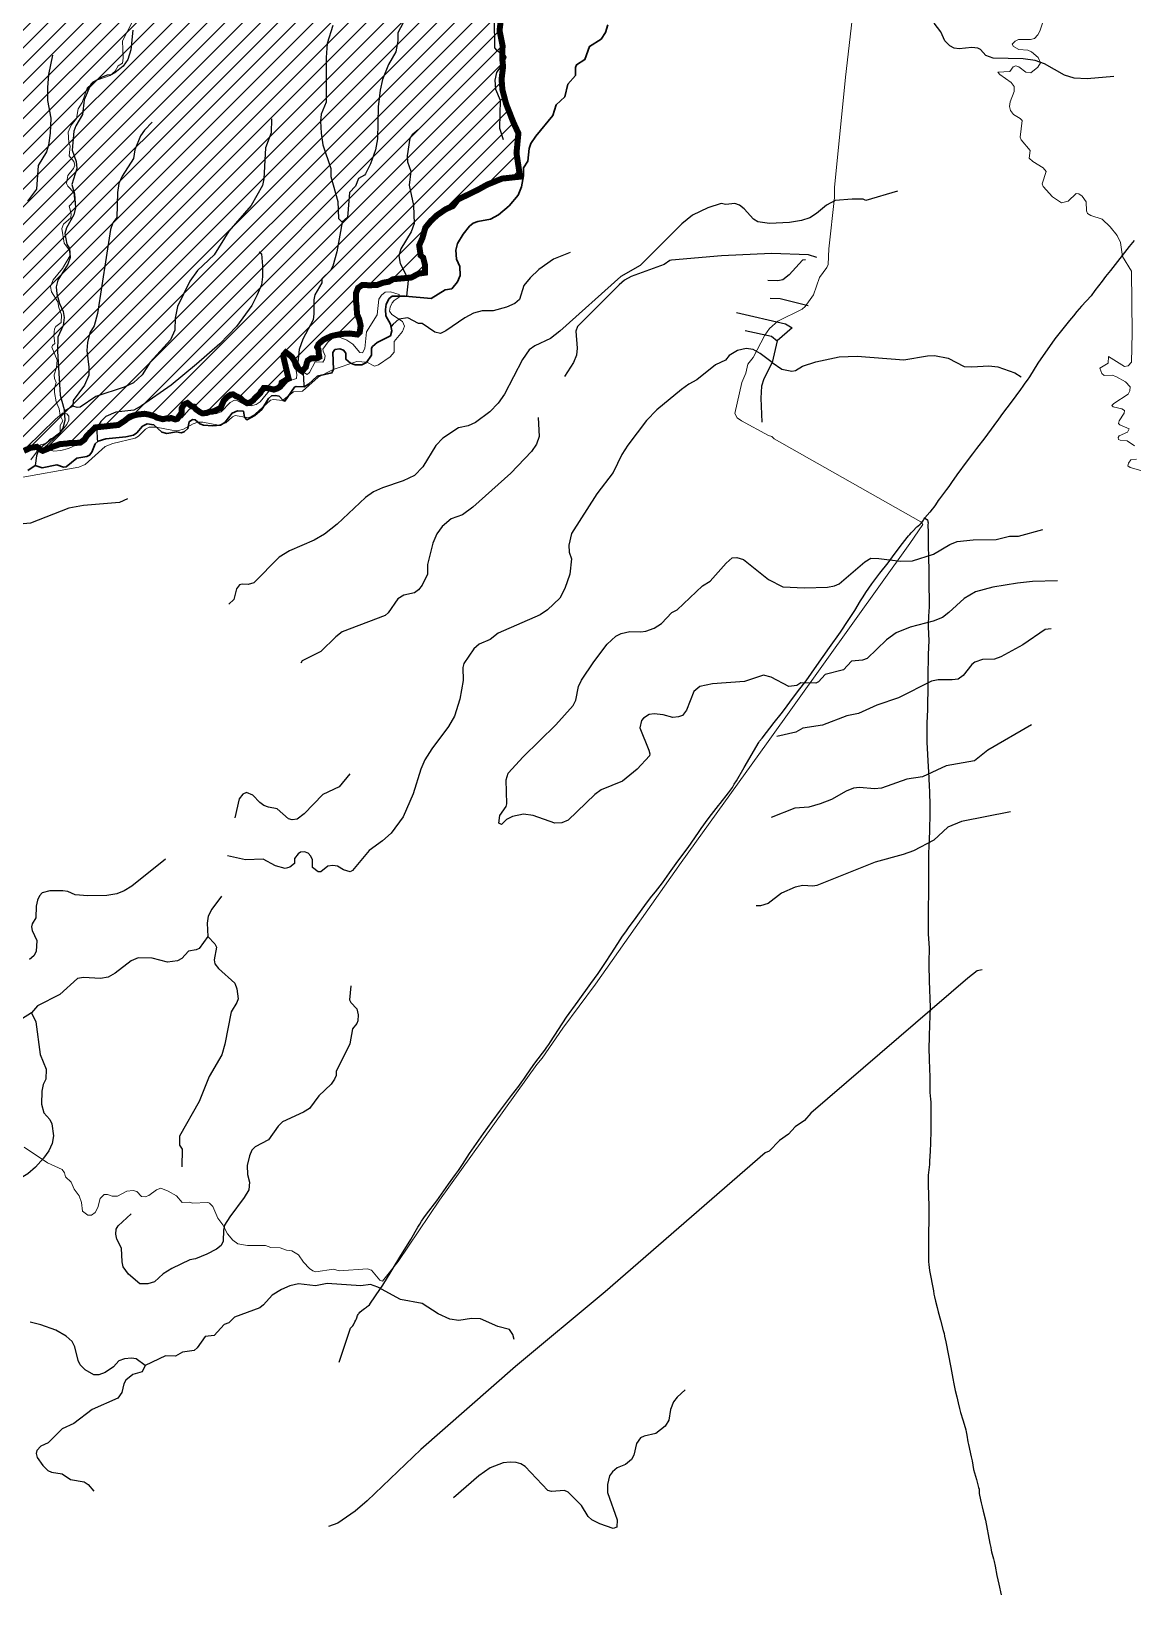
# Model space of a CAD drawing. Header units: feet. Extents: x -72 to 1107026, y -16 to 8357890.
# Drawn here: x 811527 to 839074, y 8132731 to 8171831 of the extents above; entities that cross this region are included whole.
import ezdxf

# ---------------------------------------------------------------- set-up
doc = ezdxf.new("R2010")
doc.units = ezdxf.units.FT
doc.header["$LTSCALE"] = 10
doc.header["$MEASUREMENT"] = 0
doc.layers.add('AUTODEMA-inf. cofopri-Rural-PSAD', color=190, linetype='CONTINUOUS')
doc.layers.add('VIA-ASFALTADA', color=1, linetype='CONTINUOUS')
for name, color, linetype, lineweight in [('CURVAS_PERU_500_PSAD-18', 23, 'CONTINUOUS', 5), ('Hidrografia-IGN-QUEBRADAS', 151, 'CONTINUOUS', 25), ('Hidrografia-IGN-RIOS', 162, 'CONTINUOUS', 30), ('INEI-DIS-AREQ', 252, 'CONTINUOUS', 9)]:
    doc.layers.add(name, color=color, linetype=linetype, lineweight=lineweight)

msp = doc.modelspace()

# ---------------------------------------------------------------- hatches: boundary and pattern name
at = {"layer": 'AUTODEMA-inf. cofopri-Rural-PSAD', "lineweight": 5}
h = msp.add_hatch(dxfattribs=at)
h.set_pattern_fill('ANSI31', color=256, scale=2500)
h.paths.add_polyline_path([(753238, 8156793), (753322, 8156780), (753238, 8156793), (761252, 8177664), (761485, 8177877), (761891, 8178033), (762006, 8178099), (762145, 8178160), (762278, 8178215), (762392, 8178274), (762497, 8178357), (762589, 8178469), (762675, 8178563), (762762, 8178662), (762856, 8178741), (762966, 8178847), (763062, 8178931), (763167, 8179043), (763215, 8179157), (763254, 8179284), (763292, 8179406), (763323, 8179543), (763341, 8179672), (763349, 8179797), (763400, 8179962), (763448, 8180102), (763499, 8180234), (763573, 8180363), (763635, 8180490), (763719, 8180589), (763826, 8180681), (763928, 8180774), (764019, 8180866), (764121, 8180950), (764228, 8181026), (764338, 8181097), (764444, 8181168), (764559, 8181213), (764712, 8181269), (764839, 8181335), (764956, 8181398), (765071, 8181451), (765175, 8181550), (765244, 8181660), (765315, 8181776), (765354, 8181893), (765389, 8182013), (765390, 8182140), (765377, 8182262), (765342, 8182396), (765286, 8182546), (765225, 8182684), (765197, 8182808), (765187, 8182943), (765170, 8183067), (765142, 8183205), (765114, 8183355), (765122, 8183484), (765143, 8183642), (765150, 8183779), (765168, 8183908), (765199, 8184028), (765243, 8184165), (765278, 8184310), (765332, 8184449), (765386, 8184576), (765432, 8184714), (765467, 8184853), (765513, 8184978), (765575, 8185115), (765661, 8185237), (765751, 8185338), (765852, 8185419), (765985, 8185503), (766099, 8185572), (766232, 8185655), (766299, 8185789), (767271, 8186800), (767271, 8186947), (767297, 8187069), (767333, 8187214), (767379, 8187334), (767466, 8187468), (767519, 8187582), (767578, 8187702), (767631, 8187831), (767690, 8187961), (767739, 8188095), (767779, 8188220), (767853, 8188349), (767930, 8188476), (768029, 8188550), (768144, 8188601), (768268, 8188621), (768396, 8188684), (768525, 8188666), (768648, 8188684), (768729, 8188803), (768760, 8188933), (768775, 8189055), (768816, 8189187), (768865, 8189314), (768913, 8189448), (768946, 8189596), (769010, 8189708), (769110, 8189804), (769242, 8189855), (769369, 8189839), (769435, 8190402), (769242, 8190676), (768955, 8190796), (768850, 8191044), (768727, 8191405), (768791, 8192051), (769355, 8193016), (769774, 8193584), (769715, 8193854), (770015, 8194180), (770358, 8194460), (770593, 8194855), (771149, 8195508), (771339, 8195882), (771620, 8196321), (772139, 8196529), (772271, 8196571), (772518, 8196829), (772893, 8197299), (773001, 8197468), (773083, 8197912), (773128, 8198271), (773053, 8198668), (772961, 8199048), (772784, 8199431), (772552, 8199747), (772403, 8199923), (772344, 8200269), (772420, 8200524), (772438, 8201124), (772378, 8201509), (772320, 8201525), (771949, 8202389), (771948, 8203291), (771835, 8204086), (771949, 8205175), (771912, 8205868), (771936, 8206678), (771927, 8207524), (771977, 8207815), (772140, 8208229), (772310, 8208881), (772199, 8209183), (771898, 8209610), (771718, 8210093), (771643, 8210618), (770734, 8212243), (770420, 8212760), (770332, 8213330), (770439, 8213909), (770573, 8214159), (770693, 8214428), (770826, 8214682), (770933, 8214964), (771027, 8215231), (771060, 8215528), (771028, 8215800), (771023, 8215945), (771008, 8216090), (770944, 8216217), (770904, 8216392), (770519, 8217145), (770239, 8217796), (770023, 8218086), (769663, 8218545), (769449, 8218924), (769225, 8219439), (769296, 8219810), (769534, 8220281), (769800, 8220721), (770123, 8220961), (770236, 8221108), (770301, 8221212), (770355, 8221316), (770388, 8221417), (770506, 8221516), (770614, 8221596), (770683, 8221720), (770695, 8221911), (770696, 8222074), (770699, 8222211), (770790, 8222424), (770811, 8222568), (770823, 8222774), (770781, 8222973), (770744, 8223095), (770724, 8223248), (770687, 8223365), (770609, 8223513), (770566, 8223607), (770536, 8223648), (770519, 8223803), (770420, 8224061), (770417, 8224114), (770411, 8224346), (770326, 8224585), (770246, 8224784), (770250, 8224878), (770152, 8225049), (770105, 8225286), (769944, 8225912), (769917, 8226101), (769939, 8226683), (769870, 8226978), (769847, 8227388), (769974, 8227697), (770102, 8227836), (770156, 8227935), (770134, 8228072), (770014, 8228391), (770087, 8228555), (770259, 8228867), (770494, 8228977), (770568, 8228972), (770670, 8228991), (770967, 8229392), (771170, 8229797), (771390, 8230281), (771541, 8230796), (771638, 8231110), (771649, 8231265), (771605, 8231522), (771627, 8231763), (771687, 8231964), (771722, 8232157), (771735, 8232337), (771693, 8232515), (771625, 8232625), (771600, 8233022), (771587, 8233284), (771570, 8233434), (771556, 8233673), (771538, 8233961), (771479, 8234294), (771495, 8234446), (771537, 8234647), (771589, 8234753), (771628, 8234908), (771626, 8235023), (771663, 8235221), (771705, 8235358), (771731, 8235452), (771806, 8235660), (771892, 8235916), (771915, 8235992), (771929, 8236129), (771913, 8236376), (771884, 8236602), (771862, 8236752), (771822, 8236938), (771796, 8237134), (771804, 8237182), (771883, 8237286), (771904, 8237405), (771913, 8237507), (771903, 8237629), (771894, 8237698), (771889, 8237802), (771827, 8237968), (771792, 8238039), (771813, 8238197), (771839, 8238311), (771838, 8238486), (771839, 8238639), (771824, 8238728), (771772, 8238886), (771717, 8239024), (771631, 8239192), (771615, 8239378), (771621, 8239502), (771614, 8239619), (771605, 8239731), (771569, 8239792), (771550, 8239932), (771551, 8240029), (771481, 8240238), (771522, 8240563), (771488, 8241022), (771468, 8241305), (820278, 8241691), (830577, 8202812), (830340, 8202672), (830000, 8202586), (829662, 8202548), (829318, 8202317), (829158, 8201793), (829053, 8201507), (828905, 8201367), (828322, 8201192), (827978, 8200961), (827919, 8200578), (827797, 8199716), (827643, 8199383), (827293, 8198961), (826996, 8198681), (826979, 8198104), (826868, 8197578), (826760, 8197196), (826743, 8196619), (826868, 8195942), (827189, 8195377), (827277, 8195085), (827159, 8194367), (827146, 8193935), (827234, 8193643), (827319, 8193256), (827453, 8192915), (827398, 8192676), (827291, 8192294), (827132, 8191818), (827119, 8191385), (827194, 8190661), (827090, 8190376), (826836, 8189950), (826722, 8189328), (826756, 8188846), (826641, 8188224), (826583, 8187889), (826334, 8187608), (826127, 8187133), (825918, 8186561), (825905, 8186129), (826032, 8185548), (825868, 8184879), (825858, 8184542), (825847, 8184158), (826032, 8183912), (826069, 8183526), (826047, 8182805), (826078, 8182227), (826108, 8181600), (826048, 8181217), (825801, 8180984), (825747, 8180793), (825636, 8180315), (825796, 8179204), (825684, 8178678), (825668, 8178149), (825657, 8177765), (825548, 8177335), (825244, 8176815), (825086, 8176386), (824977, 8175956), (824725, 8175579), (824520, 8175152), (824114, 8174443), (823712, 8173877), (823407, 8173357), (823324, 8172960), (823317, 8172729), (823307, 8172399), (823238, 8171852), (823314, 8171473), (823304, 8171154), (823327, 8170950), (823289, 8170632), (823310, 8170370), (823402, 8170016), (823586, 8169548), (823710, 8169280), (823662, 8168785), (823750, 8168195), (823303, 8168147), (822930, 8167996), (822690, 8167863), (822198, 8167624), (822071, 8167460), (821892, 8167381), (821672, 8167229), (821518, 8167084), (821383, 8166920), (821310, 8166661), (821229, 8166477), (821265, 8166226), (821329, 8166168), (821371, 8165998), (821374, 8165793), (821214, 8165770), (821034, 8165673), (820575, 8165630), (820470, 8165568), (820330, 8165544), (820169, 8165484), (819982, 8165480), (819805, 8165485), (819700, 8165414), (819649, 8165285), (819644, 8165108), (819667, 8164939), (819671, 8164762), (819732, 8164620), (819765, 8164469), (819741, 8164302), (819684, 8164248), (819479, 8164273), (819273, 8164260), (819038, 8164211), (818867, 8164134), (818823, 8164107), (818741, 8164036), (818708, 8164001), (818677, 8163932), (818710, 8163874), (818719, 8163764), (818731, 8163685), (818688, 8163660), (818637, 8163650), (818578, 8163656), (818522, 8163649), (818440, 8163596), (818419, 8163540), (818393, 8163433), (818298, 8163327), (818245, 8163363), (818164, 8163435), (818136, 8163489), (818129, 8163542), (818096, 8163606), (818046, 8163683), (817988, 8163732), (817894, 8163801), (817840, 8163741), (817832, 8163692), (817948, 8163198), (817963, 8163142), (817897, 8163112), (817789, 8163046), (817781, 8162998), (817730, 8162927), (817678, 8162897), (817592, 8162870), (817454, 8162902), (817393, 8162912), (817340, 8162910), (817312, 8162864), (817276, 8162829), (817252, 8162781), (817206, 8162736), (817116, 8162650), (817080, 8162604), (816998, 8162546), (816927, 8162529), (816831, 8162586), (816762, 8162655), (816699, 8162684), (816646, 8162707), (816575, 8162751), (816511, 8162744), (816411, 8162673), (816342, 8162595), (816313, 8162529), (816262, 8162412), (816108, 8162337), (816052, 8162315), (815981, 8162315), (815917, 8162285), (815807, 8162276), (815739, 8162310), (815638, 8162382), (815595, 8162443), (815534, 8162451), (815488, 8162492), (815433, 8162536), (815341, 8162496), (815286, 8162397), (815285, 8162290), (815182, 8162139), (815129, 8162124), (815020, 8162160), (814969, 8162143), (814915, 8162151), (814818, 8162129), (814661, 8162171), (814608, 8162204), (814465, 8162246), (814361, 8162265), (814167, 8162243), (813989, 8162194), (813856, 8162085), (813702, 8161985), (813124, 8161923), (812911, 8161706), (812856, 8161618), (812749, 8161540), (812492, 8161534), (812443, 8161524), (812367, 8161515), (812252, 8161510), (812150, 8161471), (812066, 8161443), (811936, 8161388), (811813, 8161338), (811757, 8161367), (811669, 8161438), (811510, 8161415), (811342, 8161337), (811245, 8161204), (811131, 8161124), (810849, 8161076), (810322, 8160943), (809995, 8160714), (809741, 8160678), (809493, 8160697), (809213, 8160705), (808932, 8160676), (808648, 8160621), (808530, 8160579), (808408, 8160546), (808227, 8160477), (808120, 8160465), (808005, 8160428), (807949, 8160451), (807748, 8160486), (807591, 8160502), (807337, 8160435), (807016, 8160247), (806896, 8160192), (806747, 8160074), (806681, 8160046), (806538, 8159999), (806377, 8159904), (806147, 8159906), (805415, 8159960), (805112, 8159977), (804565, 8160002), (804080, 8160025), (803956, 8160045), (803836, 8160005), (803684, 8159964), (803497, 8159761), (803367, 8159762), (803227, 8159787), (802920, 8159966), (802800, 8159994), (802680, 8160027), (802548, 8160058), (802424, 8160101), (802312, 8160152), (802195, 8160221), (802083, 8160290), (801956, 8160316), (801818, 8160295), (801688, 8160293), (801556, 8160247), (801423, 8160212), (801291, 8160159), (801159, 8160106), (800787, 8160136), (800463, 8160229), (800277, 8160263), (800072, 8160269), (799744, 8160251), (799483, 8160249), (799221, 8160248), (798949, 8160191), (798686, 8160152), (798410, 8160168), (798290, 8160204), (798148, 8160212), (798023, 8160253), (797876, 8160243), (797751, 8160192), (797611, 8160213), (797496, 8160274), (797323, 8160236), (797183, 8160081), (797053, 8159952), (796859, 8159878), (796714, 8159805), (796661, 8159693), (796625, 8159558), (796551, 8159432), (796413, 8159345), (796273, 8159351), (796136, 8159369), (796011, 8159432), (795892, 8159481), (795767, 8159545), (795647, 8159580), (795531, 8159639), (795391, 8159662), (795256, 8159634), (795083, 8159561), (794973, 8159508), (794881, 8159383), (794743, 8159228), (794634, 8159150), (794486, 8159150), (794377, 8159214), (794229, 8159227), (794087, 8159186), (793965, 8159158), (793830, 8159143), (793685, 8159172), (793580, 8159268), (793535, 8159388), (793533, 8159520), (793530, 8159657), (793548, 8159797), (793528, 8160067), (793457, 8160189), (793366, 8160285), (793249, 8160375), (793130, 8160431), (792862, 8160424), (792730, 8160378), (792470, 8160226), (792221, 8160229), (792150, 8160361), (792025, 8160394), (791895, 8160369), (791742, 8160344), (791615, 8160278), (791345, 8160296), (791121, 8160303), (791002, 8160353), (790927, 8160356), (790776, 8160295), (790573, 8160086), (790487, 8160014), (790335, 8159935), (790156, 8159875), (789933, 8159891), (789628, 8159994), (789403, 8160091), (789337, 8160215), (789139, 8160376), (788987, 8160391), (788855, 8160613), (788850, 8160750), (788898, 8160900), (788728, 8161037), (788593, 8161048), (788476, 8161094), (788331, 8161107), (788207, 8161079), (788072, 8161089), (787996, 8161188), (787900, 8161371), (787828, 8161534), (787714, 8161613), (787483, 8161754), (787368, 8161805), (787254, 8161881), (787122, 8161935), (787007, 8162011), (786888, 8162072), (786771, 8162121), (786667, 8162202), (786552, 8162248), (786425, 8162271), (786298, 8162223), (786203, 8162137), (786107, 8162061), (786051, 8162173), (786043, 8162338), (786150, 8162401), (786275, 8162485), (786339, 8162597), (786237, 8162665), (786110, 8162638), (785990, 8162577), (785868, 8162597), (785746, 8162615), (785622, 8162654), (785500, 8162672), (785362, 8162654), (785199, 8162603), (785082, 8162565), (784960, 8162540), (784835, 8162500), (784720, 8162436), (784596, 8162358), (784484, 8162277), (784379, 8162190), (784275, 8162114), (784160, 8162036), (784043, 8161954), (783938, 8161886), (783826, 8161812), (783699, 8161747), (783582, 8161693), (783449, 8161676), (783342, 8161607), (783271, 8161452), (783225, 8161328), (783179, 8161206), (783138, 8161082), (783097, 8160957), (783061, 8160830), (782974, 8160718), (782855, 8160675), (782725, 8160670), (782582, 8160648), (782463, 8160615), (782353, 8160549), (782259, 8160460), (782078, 8160260), (782029, 8160143), (781968, 8160031), (781907, 8159917), (781846, 8159810), (781751, 8159699), (781639, 8159610), (781573, 8159503), (781506, 8159396), (781422, 8159300), (781295, 8159285), (781170, 8159283), (781058, 8159227), (781035, 8159095), (780966, 8158947), (780910, 8158818), (780843, 8158678), (780719, 8158676), (780643, 8158773), (780548, 8158676), (780492, 8158534), (780489, 8158409), (780563, 8158292), (780456, 8158221), (780372, 8158130), (780275, 8158051), (780148, 8158062), (780033, 8158141), (779893, 8158142), (779769, 8158106), (779649, 8158042), (779555, 8157953), (779448, 8157872), (779391, 8157763), (779345, 8157649), (779294, 8157529), (779236, 8157415), (779123, 8157309), (778981, 8157250), (778859, 8157212), (778734, 8157164), (778607, 8157144), (778479, 8157144), (778332, 8157180), (778375, 8156898), (778164, 8156936), (778158, 8156802), (778130, 8156675), (778140, 8156545), (778112, 8156426), (778050, 8156319), (778063, 8156169), (777986, 8156065), (777961, 8155941), (777902, 8155786), (777843, 8155676), (777795, 8155562), (777705, 8155466), (777593, 8155359), (777509, 8155263), (777417, 8155159), (777305, 8155070), (777239, 8154938), (777216, 8154806), (777159, 8154686), (777093, 8154552), (777034, 8154440), (776983, 8154298), (776922, 8154161), (776873, 8154016), (776779, 8153937), (776659, 8153838), (776605, 8153711), (776592, 8153572), (776612, 8153434), (776630, 8153310), (776609, 8153183), (776586, 8153051), (776545, 8152921), (776515, 8152794), (776494, 8152637), (776486, 8152507), (776478, 8152344), (776437, 8152225), (776573, 8151681), (776106, 8151111), (775463, 8150015), (775273, 8149577), (775253, 8149427), (774951, 8149779), (774716, 8150004), (774511, 8150120), (774293, 8150189), (774009, 8150343), (773986, 8150653), (773898, 8150715), (773679, 8150366), (773524, 8150449), (773583, 8150865), (773302, 8151090), (773079, 8151190), (772903, 8151351), (772690, 8151485), (772613, 8151651), (772759, 8151759), (772737, 8151864), (772352, 8152136), (772085, 8152058), (771824, 8152119), (771653, 8152170), (771611, 8152333), (771212, 8152458), (770986, 8152496), (770745, 8152533), (770505, 8152618), (770212, 8152721), (769864, 8152789), (769676, 8152849), (769529, 8152895), (769298, 8152965), (769056, 8153020), (768826, 8153067), (768593, 8153122), (768350, 8153228), (768122, 8153296), (767859, 8153352), (767629, 8153412), (767406, 8153493), (767171, 8153558), (766938, 8153643), (766714, 8153723), (766443, 8153849), (766241, 8153940), (766040, 8153990), (765798, 8154065), (765568, 8154146), (765335, 8154198), (765105, 8154273), (764987, 8154344), (764570, 8154454), (764357, 8154514), (764080, 8154590), (763867, 8154638), (763662, 8154698), (763479, 8154729), (763070, 8154817), (762778, 8154929), (762461, 8154975), (762334, 8155019), (762093, 8155094), (761838, 8155171), (761596, 8155180), (761345, 8155237), (761116, 8155269), (760846, 8155361), (760587, 8155419), (760351, 8155487), (760119, 8155512), (759916, 8155493), (759629, 8155574), (759372, 8155594), (759166, 8155611), (758956, 8155664), (758687, 8155803), (758456, 8155889), (758210, 8155960), (757946, 8156005), (757689, 8156063), (757532, 8156107), (757276, 8156170), (757050, 8156236), (756864, 8156260), (756611, 8156328), (756385, 8156381), (756113, 8156398), (755975, 8156433), (755622, 8156463), (755391, 8156486), (755152, 8156526), (754896, 8156606), (754586, 8156660), (754380, 8156712), (754159, 8156752), (753964, 8156794), (753322, 8156780)])

# ---------------------------------------------------------------- linework, layer by layer
at = {"layer": 'AUTODEMA-inf. cofopri-Rural-PSAD', "linetype": 'Continuous', "const_width": 150}
msp.add_lwpolyline([(823307, 8172399), (823238, 8171852), (823314, 8171473), (823304, 8171154), (823327, 8170950), (823289, 8170632), (823310, 8170370), (823402, 8170016), (823586, 8169548), (823710, 8169280), (823662, 8168785), (823750, 8168195), (823303, 8168147), (822930, 8167996), (822690, 8167863), (822198, 8167624), (822071, 8167460), (821892, 8167381), (821672, 8167229), (821518, 8167084), (821383, 8166920), (821310, 8166661), (821229, 8166477), (821265, 8166226), (821329, 8166168), (821371, 8165998), (821374, 8165793), (821214, 8165770), (821034, 8165673), (820575, 8165630), (820470, 8165568), (820330, 8165544), (820169, 8165484), (819982, 8165480), (819805, 8165485), (819700, 8165414), (819649, 8165285), (819644, 8165108), (819667, 8164939), (819671, 8164762), (819732, 8164620), (819765, 8164469), (819741, 8164302), (819684, 8164248), (819479, 8164273), (819273, 8164260), (819038, 8164211), (818867, 8164134), (818823, 8164107), (818741, 8164036), (818708, 8164001), (818677, 8163932), (818710, 8163874), (818719, 8163764), (818731, 8163685), (818688, 8163660), (818637, 8163650), (818578, 8163656), (818522, 8163649), (818440, 8163596), (818419, 8163540), (818393, 8163433), (818298, 8163327), (818245, 8163363), (818164, 8163435), (818136, 8163489), (818129, 8163542), (818096, 8163606), (818046, 8163683), (817988, 8163732), (817894, 8163801), (817840, 8163741), (817832, 8163692), (817948, 8163198), (817963, 8163142), (817897, 8163112), (817789, 8163046), (817781, 8162998), (817730, 8162927), (817678, 8162897), (817592, 8162870), (817454, 8162902), (817393, 8162912), (817340, 8162910), (817312, 8162864), (817276, 8162829), (817252, 8162781), (817206, 8162736), (817116, 8162650), (817080, 8162604), (816998, 8162546), (816927, 8162529), (816831, 8162586), (816762, 8162655), (816699, 8162684), (816646, 8162707), (816575, 8162751), (816511, 8162744), (816411, 8162673), (816342, 8162595), (816313, 8162529), (816262, 8162412), (816108, 8162337), (816052, 8162315), (815981, 8162315), (815917, 8162285), (815807, 8162276), (815739, 8162310), (815638, 8162382), (815595, 8162443), (815534, 8162451), (815488, 8162492), (815433, 8162536), (815341, 8162496), (815286, 8162397), (815285, 8162290), (815182, 8162139), (815129, 8162124), (815020, 8162160), (814969, 8162143), (814915, 8162151), (814818, 8162129), (814661, 8162171), (814608, 8162204), (814465, 8162246), (814361, 8162265), (814167, 8162243), (813989, 8162194), (813856, 8162085), (813702, 8161985), (813124, 8161923), (812911, 8161706), (812856, 8161618), (812749, 8161540), (812492, 8161534), (812443, 8161524), (812367, 8161515), (812252, 8161510), (812150, 8161471), (812066, 8161443), (811936, 8161388), (811813, 8161338), (811757, 8161367), (811669, 8161438), (811510, 8161415), (811342, 8161337)], dxfattribs=at)
at = {"layer": 'CURVAS_PERU_500_PSAD-18'}
for points in [[(836853, 8172138), (836747, 8171831), (836701, 8171742), (836616, 8171652), (836520, 8171627), (836221, 8171625), (836131, 8171581), (836062, 8171510), (836095, 8171449), (836228, 8171379), (836450, 8171360), (836541, 8171321), (836710, 8171173), (836765, 8171039), (836700, 8170933), (836525, 8170793), (836404, 8170810), (836222, 8170942), (836153, 8170968), (836085, 8170942), (835998, 8170825), (835704, 8170812), (835749, 8170754), (836033, 8170549), (836107, 8170450), (836105, 8170327), (836007, 8170070), (835989, 8169947), (836018, 8169852), (836088, 8169749), (836262, 8169651), (836311, 8169597), (836255, 8169181), (836287, 8169114), (836511, 8168846), (836481, 8168654), (836573, 8168571), (836831, 8168418), (836909, 8168322), (836807, 8168019), (836833, 8167949), (837068, 8167692), (837295, 8167538), (837460, 8167586), (837658, 8167773), (837730, 8167763), (837811, 8167704), (837912, 8167563), (837914, 8167339), (837941, 8167271), (838027, 8167221), (838311, 8167129), (838512, 8166942), (838681, 8166725), (838771, 8166547), (838817, 8166202), (839043, 8165831)], [(839043, 8165831), (839058, 8164281), (839041, 8163556), (838963, 8163461), (838868, 8163447), (838469, 8163700), (838461, 8163530), (838252, 8163406), (838303, 8163269), (838358, 8163219), (838556, 8163231), (838650, 8163196), (838892, 8163067), (839009, 8162941), (839004, 8162842), (838960, 8162753), (838604, 8162523), (838555, 8162468), (838586, 8162436), (838805, 8162386), (838870, 8162351), (838862, 8162279), (838737, 8162092), (838721, 8162021), (838755, 8161986), (838982, 8161890), (838942, 8161803), (838735, 8161716), (838710, 8161674), (838716, 8161625), (838758, 8161602), (838932, 8161590), (839117, 8161466)], [(811222, 8160661), (812717, 8160932), (812879, 8160995), (813379, 8161445), (813565, 8161519), (814123, 8161652), (814208, 8161705), (814386, 8161880), (814473, 8161928), (814647, 8161934), (815039, 8161856), (815213, 8161848), (815333, 8161882), (815573, 8162016), (815691, 8162056), (815815, 8162054), (816207, 8161981), (816397, 8162039), (816562, 8162191), (816629, 8162223), (816922, 8162168), (816996, 8162177), (817123, 8162256), (817513, 8162605), (817586, 8162620), (817807, 8162601), (818086, 8162810), (818307, 8162834), (818698, 8163183), (819079, 8163370), (819670, 8163572), (819918, 8163557), (820115, 8163452), (820212, 8163485), (820504, 8163689), (820601, 8163803), (820601, 8164074), (820810, 8164320), (820858, 8164460), (820814, 8164572), (820543, 8164752), (820487, 8164833), (820501, 8164931), (820555, 8165043), (820602, 8165101), (820727, 8165183), (820729, 8165246), (820515, 8165314), (820381, 8165307)], [(820381, 8165307), (820285, 8165234), (820218, 8165133), (820181, 8164736), (819912, 8164318), (819873, 8163897), (819809, 8163792), (819742, 8163801), (819565, 8164010), (819418, 8164104), (819232, 8164178), (819085, 8164171), (818949, 8164062), (818823, 8163877), (818824, 8163828), (818880, 8163717), (818860, 8163620), (818818, 8163559), (818624, 8163562), (818483, 8163299), (818430, 8163249), (818347, 8163299), (818147, 8163556), (818109, 8163565), (818172, 8163247), (818162, 8163149), (817952, 8163077), (817789, 8162891), (817568, 8162905), (817522, 8162890), (817250, 8162565), (817148, 8162494), (817027, 8162465), (816903, 8162468), (816685, 8162589), (816613, 8162605), (816504, 8162546), (816277, 8162314), (816140, 8162261), (815992, 8162286), (815662, 8162401), (815538, 8162408), (815474, 8162371), (815292, 8162166), (815103, 8162106), (814930, 8162124), (814472, 8162249), (814273, 8162243), (813694, 8161953), (813147, 8161912), (813001, 8161880), (812944, 8161833), (812868, 8161676), (812802, 8161602), (812641, 8161483), (812460, 8161398), (812266, 8161350), (812092, 8161334), (811844, 8161404), (812232, 8161774)], [(812356, 8162278), (812324, 8162285), (812131, 8162127), (811416, 8161429)], [(812237, 8161778), (812242, 8161783), (812420, 8161993), (812465, 8162109), (812468, 8162208), (812419, 8162263), (812356, 8162278)], [(812232, 8161774), (812237, 8161778)], [(839172, 8161134), (839025, 8161113), (838966, 8161033), (838952, 8160961), (839012, 8160919), (839277, 8160846)]]:
    msp.add_lwpolyline(points, dxfattribs=at)
at = {"layer": 'Hidrografia-IGN-QUEBRADAS'}
for p, q in [((820574, 8164510), (820524, 8164450)), ((830558, 8164413), (830184, 8164090)), ((830184, 8164090), (830053, 8163544)), ((818347, 8162981), (818354, 8162937)), ((812565, 8162458), (812353, 8162331)), ((813179, 8161649), (813181, 8161566))]:
    msp.add_line(p, q, dxfattribs=at)
for points in [[(823565, 8173457), (823349, 8173150), (823260, 8172944), (823156, 8172558), (823104, 8172137), (823112, 8171413), (823158, 8171355), (823371, 8171225), (823393, 8171182), (823361, 8171089), (823158, 8170804), (823121, 8170609), (823141, 8170385), (823258, 8170111), (823241, 8169412), (823329, 8169126)], [(821157, 8173185), (821166, 8173063), (820994, 8172731), (820893, 8172165), (820694, 8171791), (820693, 8171593), (820641, 8171314), (820465, 8171003), (820315, 8170628), (820253, 8170360), (820204, 8169938), (820184, 8169138), (820138, 8168868), (820009, 8168516), (819888, 8168269), (819858, 8168229), (819707, 8168147), (819640, 8167959), (819488, 8167796), (819435, 8167175), (819305, 8167054)], [(814067, 8171861), (814017, 8171364), (813938, 8171126), (813829, 8170960), (813613, 8170791), (813527, 8170740), (813428, 8170736), (813313, 8170688), (813069, 8170560), (813015, 8170510), (812849, 8170120), (812809, 8169749), (812644, 8169470), (812594, 8169329), (812551, 8168857), (812650, 8168575), (812667, 8168402), (812539, 8168000), (812609, 8167762), (812634, 8167413), (812593, 8167244), (812407, 8166919), (812369, 8166775), (812420, 8166505), (812481, 8166397), (812503, 8166174), (812444, 8166010), (812195, 8165607), (812146, 8165440), (812167, 8165267), (812236, 8165026), (812324, 8164820), (812346, 8164672), (812324, 8164474), (812192, 8164178), (812180, 8163828), (812250, 8162731), (812351, 8162370), (812365, 8162097), (812314, 8161904), (812236, 8161776), (811816, 8161462), (811697, 8161335), (811657, 8161217), (811625, 8160973)], [(819072, 8171979), (818928, 8171527), (818902, 8171179), (818906, 8170054), (818780, 8169756), (818763, 8169583), (818775, 8169283), (818819, 8168987), (819022, 8168396), (819019, 8168197), (819196, 8167573), (819214, 8167149), (819305, 8167054)], [(838605, 8170700), (837932, 8170641), (837608, 8170659), (837371, 8170736), (836868, 8171013), (836634, 8171101), (836337, 8171141), (835587, 8171158), (835402, 8171228), (835268, 8171376), (835201, 8171408), (835052, 8171425), (834729, 8171394), (834605, 8171407), (834496, 8171467), (834373, 8171591), (834277, 8171820), (834111, 8172037)], [(812057, 8171237), (811961, 8170747), (811930, 8170423), (811937, 8170099), (812017, 8169656), (812002, 8169282), (811957, 8168985), (811906, 8168819), (811701, 8168478), (811656, 8167882), (811432, 8167584)], [(817532, 8169639), (817523, 8169290), (817384, 8168917), (817342, 8168144), (817307, 8167974), (817030, 8167470), (816472, 8166830), (816101, 8166237), (815682, 8165845), (815495, 8165580), (815188, 8164952), (815122, 8164659), (815116, 8164360), (815005, 8164111), (814498, 8163558), (814298, 8163242), (814080, 8163037), (813854, 8162932), (813142, 8162698), (812749, 8162434), (812675, 8162425), (812565, 8162458)], [(814550, 8169555), (814355, 8169361), (814256, 8169218), (814121, 8168868), (814084, 8168647), (813802, 8168205), (813720, 8168023), (813684, 8167802), (813668, 8167177), (813568, 8167039), (813510, 8166874), (813181, 8164775), (813096, 8164461), (812992, 8164292), (812932, 8164049), (812919, 8163850), (812969, 8163428), (812963, 8163229), (812855, 8162978), (812574, 8162596), (812565, 8162458)], [(821204, 8169369), (821051, 8169241), (820997, 8169158), (820925, 8168715), (820934, 8168566), (821019, 8168332), (820979, 8167986), (821089, 8167473), (821100, 8167024), (821028, 8166813), (820766, 8166387), (820722, 8166219), (820751, 8166022), (820915, 8165714), (820953, 8165595), (820910, 8165207)], [(833189, 8167830), (832396, 8167599), (832332, 8167629), (832057, 8167636), (831634, 8167602), (831415, 8167484), (831169, 8167272), (831001, 8167163), (830787, 8167096), (830491, 8167049), (829991, 8167024), (829696, 8167066), (829591, 8167134), (829357, 8167393), (829236, 8167482), (829120, 8167525), (828897, 8167497), (828781, 8167527), (828448, 8167417), (828066, 8167235), (827795, 8167014), (826752, 8165971), (826268, 8165702), (824747, 8164327), (824510, 8164144), (824124, 8163966), (823982, 8163864), (823813, 8163619), (823366, 8162753), (823205, 8162529), (822995, 8162316), (822636, 8162046), (822454, 8161962), (822212, 8161913), (821816, 8161653), (821648, 8161468), (821317, 8160939), (821109, 8160724), (820826, 8160584), (820308, 8160412), (820089, 8160313), (819883, 8160172), (819174, 8159504), (818861, 8159255), (818600, 8159108), (817983, 8158834), (817726, 8158680), (817094, 8158041), (816952, 8157997), (816803, 8158007), (816732, 8157986), (816658, 8157887), (816594, 8157621), (816466, 8157501)], [(819305, 8167054), (819165, 8166317), (819068, 8165955), (819012, 8165845), (818795, 8165638), (818791, 8165541), (818620, 8165236), (818590, 8165115), (818597, 8164766), (818576, 8164618), (818317, 8164134), (818229, 8163874), (818197, 8163552), (818327, 8163285), (818347, 8162981)], [(817226, 8166312), (817283, 8166263), (817309, 8165964), (817313, 8165690), (817281, 8165493), (817180, 8165237), (817040, 8164972), (816661, 8164445), (816244, 8164014), (815662, 8163503), (815022, 8162982), (814287, 8162463), (814089, 8162358), (813643, 8162305), (813394, 8162193), (813269, 8162071), (813190, 8161944), (813170, 8161846), (813179, 8161649)], [(825007, 8166297), (824591, 8166129), (824223, 8165871), (824004, 8165667), (823844, 8165475), (823734, 8165121), (823619, 8165026), (823415, 8164931), (823079, 8164836), (822805, 8164838), (822589, 8164779), (822368, 8164663), (821894, 8164337), (821759, 8164274), (821616, 8164310), (821307, 8164522), (821208, 8164526), (820943, 8164661), (820723, 8164627), (820574, 8164510)], [(831175, 8166171), (830961, 8166239), (830037, 8166272), (828788, 8166212), (827542, 8166109), (827493, 8166100), (827352, 8166001), (826526, 8165695), (826360, 8165606), (826229, 8165490), (825185, 8164449), (825148, 8164332), (825181, 8163908), (825167, 8163734), (825092, 8163550), (824866, 8163197)], [(830887, 8166115), (830816, 8166110), (830481, 8165740), (830324, 8165617), (830202, 8165591), (829952, 8165601)], [(830004, 8165156), (830254, 8165150), (830954, 8164973)], [(829168, 8164797), (830387, 8164516), (830558, 8164413)], [(829380, 8164348), (830039, 8164206), (830184, 8164090)], [(830053, 8163544), (829755, 8163773), (829582, 8163871), (829410, 8163895), (829191, 8163849), (828977, 8163720), (828886, 8163602), (828636, 8163487), (828170, 8163111), (827970, 8163007), (827787, 8162876), (827170, 8162367), (826910, 8162097), (826447, 8161476), (826300, 8161244), (826081, 8160795), (825671, 8160259), (825039, 8159268), (824975, 8158977), (824983, 8158803), (825037, 8158637), (824996, 8158253), (824875, 8157898), (824748, 8157655), (824441, 8157362), (824256, 8157236), (823202, 8156775), (823007, 8156621), (822732, 8156500), (822598, 8156388), (822344, 8156019), (822321, 8155922), (822326, 8155597), (822249, 8155129), (822115, 8154700), (821963, 8154442), (821542, 8153882), (821370, 8153607), (821273, 8153377), (821076, 8152757), (820824, 8152187), (820528, 8151779), (820308, 8151581), (819977, 8151343), (819564, 8150843), (819500, 8150807), (819334, 8150858), (819188, 8150953), (819065, 8150972), (818944, 8150949), (818772, 8150806), (818699, 8150812), (818561, 8150916), (818560, 8151113), (818520, 8151204), (818453, 8151278), (818360, 8151310), (818261, 8151301), (818198, 8151262), (818113, 8151139), (818112, 8151016), (817993, 8150926), (817875, 8150890), (817637, 8150959), (817330, 8151125), (816882, 8151106), (816435, 8151213)], [(830053, 8163544), (829852, 8163142), (829791, 8162952), (829770, 8162653), (829799, 8162057)], [(830053, 8163544), (830301, 8163377), (830545, 8163330), (830642, 8163350), (830814, 8163453), (831146, 8163563), (831731, 8163691), (832181, 8163705), (833352, 8163613), (833942, 8163718), (834116, 8163726), (834458, 8163656), (834854, 8163448), (835054, 8163437), (835478, 8163466), (835701, 8163439), (836124, 8163289), (836285, 8163188)], [(824204, 8162169), (824231, 8161696), (824163, 8161509), (824040, 8161321), (823517, 8160783), (822574, 8159926), (822311, 8159736), (822027, 8159641), (821803, 8159442), (821669, 8159262), (821570, 8159033), (821440, 8158499), (821434, 8158250), (821307, 8157979), (821212, 8157864), (821113, 8157788), (820847, 8157726), (820694, 8157641), (820456, 8157284), (820376, 8157224), (819302, 8156809), (819143, 8156689), (818773, 8156317), (818301, 8156089), (818268, 8156027)], [(813933, 8160137), (813730, 8160045), (812833, 8159968), (812465, 8159901), (811510, 8159531), (810965, 8159479), (810593, 8159228), (810500, 8159193), (810354, 8159221), (809960, 8159381), (809791, 8159425), (809592, 8159418), (809125, 8159336), (808695, 8159463), (808571, 8159477), (808329, 8159417), (808179, 8159329), (808080, 8159317), (807933, 8159341), (807692, 8159469), (807321, 8159435), (807136, 8159560), (806913, 8159808)], [(837191, 8158088), (836566, 8158070), (836194, 8158030), (835577, 8157926), (835143, 8157810), (834862, 8157648), (834477, 8157291), (834316, 8157173), (834086, 8157076), (833504, 8156931), (833157, 8156790), (832915, 8156614), (832430, 8156145), (832315, 8156099), (832042, 8156079), (831842, 8155861), (831384, 8155741), (831214, 8155560), (831149, 8155524), (830776, 8155537), (830670, 8155473), (830474, 8155448), (830032, 8155680), (829839, 8155725), (829366, 8155571), (828568, 8155508), (828250, 8155448), (828101, 8155318), (827917, 8154855), (827810, 8154719), (827717, 8154682), (827568, 8154669), (827331, 8154740), (827107, 8154760), (826984, 8154743), (826836, 8154652), (826792, 8154592), (826744, 8154407), (826976, 8153854), (826998, 8153757), (826985, 8153709), (826677, 8153381), (826313, 8153077), (825782, 8152859), (825620, 8152742), (824955, 8152100), (824795, 8152032), (824622, 8152027), (824081, 8152220), (823834, 8152250), (823566, 8152197), (823410, 8152118), (823284, 8151997), (823219, 8152023), (823243, 8152219), (823400, 8152443), (823422, 8152514), (823402, 8153112), (823453, 8153278), (823825, 8153682), (824649, 8154485), (825082, 8154969), (825144, 8155105), (825214, 8155448), (825291, 8155604), (825594, 8156063), (825927, 8156501), (826145, 8156706), (826281, 8156770), (826500, 8156818), (826774, 8156810), (826897, 8156831), (827109, 8156907), (827287, 8157022), (827543, 8157296), (827678, 8157360), (828312, 8157962), (828503, 8158079), (828902, 8158527), (829052, 8158659), (829174, 8158670), (829340, 8158620), (829964, 8158119), (830320, 8157938), (830868, 8157914), (831443, 8157931), (831615, 8157961), (831729, 8158012), (832373, 8158566), (832523, 8158653), (832722, 8158649), (833267, 8158575), (833566, 8158589), (834090, 8158753), (834498, 8158996), (834685, 8159067), (835081, 8159116), (835655, 8159120), (835995, 8159204), (836218, 8159206), (836826, 8159373)], [(837031, 8156885), (836884, 8156866), (836327, 8156485), (835778, 8156186), (835614, 8156128), (835314, 8156118), (835126, 8156055), (835049, 8155992), (834831, 8155718), (834710, 8155631), (834562, 8155610), (834212, 8155611), (834040, 8155580), (833218, 8155157), (832672, 8154981), (832218, 8154770), (831925, 8154712), (831319, 8154477), (830825, 8154399), (830651, 8154305), (830174, 8154192)], [(836543, 8154485), (835452, 8153850), (835120, 8153589), (834408, 8153457), (833819, 8153184), (833424, 8153127), (832790, 8152898), (832616, 8152883), (832243, 8152919), (832094, 8152902), (831909, 8152828), (831537, 8152622), (831259, 8152510), (830971, 8152426), (830623, 8152402), (830028, 8152169)], [(819498, 8153264), (819225, 8152939), (818823, 8152744), (818356, 8152257), (818177, 8152124), (818054, 8152110), (817958, 8152137), (817677, 8152384), (817458, 8152423), (817343, 8152472), (817241, 8152543), (817070, 8152725), (816911, 8152792), (816820, 8152755), (816726, 8152639), (816617, 8152161)], [(836020, 8152309), (834794, 8152068), (834449, 8151923), (834101, 8151601), (833592, 8151335), (833333, 8151243), (832633, 8151054), (831173, 8150465), (831075, 8150449), (830826, 8150471), (830631, 8150429), (830289, 8150277), (829953, 8150019), (829764, 8149956), (829654, 8149962)], [(814880, 8151125), (814043, 8150450), (813851, 8150333), (813666, 8150259), (813419, 8150220), (812944, 8150207), (812621, 8150231), (812440, 8150316), (812317, 8150336), (811993, 8150333), (811800, 8150288), (811734, 8150213), (811680, 8150101), (811648, 8149955), (811643, 8149655), (811549, 8149509), (811531, 8149437), (811549, 8149339), (811663, 8149090), (811651, 8148817), (811594, 8148707), (811479, 8148613)], [(816283, 8150200), (816045, 8149879), (815954, 8149701), (815928, 8149529), (815941, 8149192)], [(815941, 8149192), (815722, 8148889), (815655, 8148857), (815459, 8148825), (815295, 8148639), (815185, 8148582), (814938, 8148549), (814553, 8148653), (814204, 8148660), (814022, 8148581), (813628, 8148274), (813453, 8148178), (813257, 8148144), (812832, 8148164), (812685, 8148144), (812244, 8147741), (811687, 8147460), (811534, 8147286)], [(815941, 8149192), (816115, 8149013), (816158, 8148924), (816100, 8148606), (816120, 8148510), (816211, 8148391), (816616, 8148022), (816671, 8147883), (816704, 8147636), (816672, 8147542), (816529, 8147308), (816369, 8146499), (816290, 8146236), (815979, 8145695), (815727, 8145069), (815236, 8144199), (815238, 8143976), (815300, 8143870), (815289, 8143428)], [(835307, 8148362), (835185, 8148337), (834949, 8148152), (831026, 8144775), (830861, 8144588), (830633, 8144435), (830468, 8144248), (830240, 8144094), (829984, 8143821), (829878, 8143783), (825876, 8140308), (823635, 8138437), (821273, 8136364), (819931, 8135076), (819627, 8134817), (819193, 8134519), (818963, 8134440)], [(819523, 8147959), (819486, 8147612), (819515, 8147544), (819668, 8147382), (819699, 8147235), (819695, 8147086), (819668, 8147017), (819560, 8146880), (819491, 8146512), (819154, 8145814), (819150, 8145716), (819112, 8145623), (819028, 8145500), (818719, 8145209), (818482, 8144888), (818333, 8144797), (817812, 8144557), (817704, 8144453), (817462, 8144105), (817130, 8143936), (817042, 8143848), (816982, 8143711), (816928, 8143467), (816935, 8143243), (816989, 8143051), (816971, 8142853), (816853, 8142662), (816489, 8142185), (816361, 8141971), (816333, 8141850), (816330, 8141575), (816278, 8141464), (816158, 8141374), (815914, 8141248), (815638, 8141130), (815490, 8141107), (815041, 8140888), (814826, 8140760), (814612, 8140553), (814443, 8140509), (814244, 8140507), (813960, 8140750), (813828, 8140931), (813798, 8141052), (813780, 8141401), (813670, 8141624), (813644, 8141746), (813648, 8141870), (813697, 8141957), (814023, 8142253)], [(811534, 8147286), (811281, 8147126), (810631, 8146946), (810307, 8146815), (810094, 8146685), (809876, 8146479), (809397, 8145935), (809164, 8145708), (808812, 8145590), (808487, 8145317), (808115, 8144913), (807756, 8144372), (807558, 8144183), (807411, 8144165), (807146, 8144235), (806944, 8144334), (806569, 8144567)], [(811534, 8147286), (811643, 8147062), (811747, 8146244), (811899, 8145876), (811892, 8145627), (811825, 8145495), (811795, 8145322), (811784, 8144998), (811838, 8144781), (811992, 8144619), (812041, 8144505), (812083, 8144208), (812052, 8144012), (811963, 8143833), (811830, 8143651), (811631, 8143427), (811445, 8143260), (811318, 8143181), (810975, 8143032), (810720, 8142759), (810336, 8142479), (810141, 8142368), (809807, 8142231)], [(823603, 8139111), (823573, 8139242), (823487, 8139362), (823199, 8139438), (822766, 8139631), (822541, 8139636), (822220, 8139586), (821999, 8139624), (821702, 8139755), (821302, 8140011), (820762, 8140111), (820194, 8140425), (820011, 8140490), (819767, 8140457), (818925, 8140510), (818632, 8140454), (818211, 8140506), (817992, 8140458), (817787, 8140367), (817551, 8140225), (817338, 8139981), (817240, 8139905), (816608, 8139671), (816467, 8139530), (816353, 8139486), (816098, 8139213), (815879, 8139188), (815677, 8138904), (815603, 8138837), (815309, 8138793), (815134, 8138698), (814886, 8138706), (814372, 8138464)], [(814372, 8138464), (814153, 8138629), (814030, 8138645), (813856, 8138628), (813715, 8138580), (813587, 8138428), (813378, 8138291), (813216, 8138227), (813092, 8138233), (812873, 8138353), (812752, 8138478), (812703, 8138592), (812618, 8138932), (812546, 8139062), (812396, 8139193), (812138, 8139346), (811763, 8139483), (811496, 8139550)], [(814372, 8138464), (814303, 8138306), (814064, 8138241), (813894, 8138095), (813844, 8138009), (813789, 8137791), (813688, 8137650), (813053, 8137359), (812592, 8137016), (812297, 8136883), (811948, 8136526), (811768, 8136443), (811665, 8136335), (811650, 8136263), (811673, 8136166), (811814, 8135960), (811940, 8135838), (812029, 8135796), (812301, 8135755), (812507, 8135616), (812851, 8135557), (812952, 8135486), (813088, 8135320)], [(827882, 8137854), (827677, 8137671), (827585, 8137553), (827514, 8137366), (827471, 8137095), (827379, 8136948), (827146, 8136761), (826853, 8136699), (826764, 8136654), (826666, 8136512), (826594, 8136221), (826541, 8136109), (826386, 8135984), (826177, 8135904), (826062, 8135807), (825989, 8135706), (825934, 8135489), (825938, 8135289), (826177, 8134606), (826172, 8134418)], [(826172, 8134418), (826078, 8134388), (825746, 8134501), (825545, 8134601), (825453, 8134684), (825287, 8134961), (824952, 8135297), (824861, 8135337), (824537, 8135313), (824442, 8135337), (823880, 8135938), (823772, 8136001), (823652, 8136035), (823503, 8136047), (823329, 8136029), (823004, 8135904), (822719, 8135701), (822088, 8135154)]]:
    msp.add_lwpolyline(points, dxfattribs=at)
at = {"layer": 'Hidrografia-IGN-RIOS'}
msp.add_lwpolyline([(825948, 8171991), (825892, 8171800), (825779, 8171636), (825484, 8171452), (825370, 8171125), (825159, 8170994), (825137, 8170924), (825142, 8170726), (824943, 8170505), (824871, 8170190), (824651, 8169988), (824574, 8169727), (824145, 8169207), (824019, 8169021), (823978, 8168903), (823942, 8168581), (823839, 8168412), (823837, 8168212), (823785, 8167942), (823702, 8167734), (823477, 8167467), (823211, 8167239), (823016, 8167129), (822696, 8167075), (822579, 8167033), (822483, 8166954), (822331, 8166755), (822189, 8166520), (822143, 8166353), (822162, 8166129), (822249, 8165950), (822255, 8165726), (822188, 8165565), (822044, 8165393), (821876, 8165361), (821527, 8165152), (820879, 8165210), (820555, 8165204), (820477, 8165144), (820400, 8165009), (820383, 8164875), (820395, 8164712), (820513, 8164506), (820546, 8164336), (820510, 8164218), (820174, 8164045), (820061, 8163946), (820036, 8163904), (820032, 8163729), (819908, 8163544), (819798, 8163489), (819624, 8163485), (819509, 8163534), (819395, 8163629), (819393, 8163777), (819337, 8163858), (819246, 8163893), (819123, 8163876), (819070, 8163797), (819085, 8163372), (819046, 8163286), (818681, 8163204), (818459, 8163003), (818354, 8162937), (818155, 8162950), (818109, 8162934), (817872, 8162584), (817829, 8162595), (817730, 8162705), (817632, 8162724), (817534, 8162711), (817461, 8162643), (817291, 8162368), (817117, 8162226), (816922, 8162112), (816857, 8162181), (816832, 8162327), (816686, 8162337), (816549, 8162279), (816364, 8162044), (816257, 8161981), (816059, 8161963), (815835, 8161981), (815742, 8162014), (815629, 8162112), (815556, 8162120), (815476, 8162064), (815443, 8161894), (815348, 8161815), (815278, 8161788), (815159, 8161817), (814914, 8161771), (814794, 8161801), (814595, 8161988), (814424, 8162011), (814313, 8161957), (814166, 8161787), (814084, 8161731), (813890, 8161685), (813392, 8161638), (813200, 8161583), (813129, 8161516), (813041, 8161309), (812984, 8161228), (812916, 8161197), (812670, 8161158), (812404, 8160934), (812331, 8160928), (812166, 8160985), (811800, 8160914), (811625, 8160973), (811443, 8160843)], dxfattribs=at)
at = {"layer": 'INEI-DIS-AREQ'}
for points in [[(832057, 8172129), (831890, 8170680), (831619, 8167927), (831615, 8167672), (831475, 8166394), (831453, 8165995), (831426, 8165922), (831244, 8165673), (831093, 8165241), (830883, 8164952), (830807, 8164885), (830195, 8164582), (829993, 8164397), (829875, 8164230), (829578, 8163673), (829444, 8163508), (829395, 8163277), (829301, 8163051), (829126, 8162268), (829183, 8162161), (829286, 8162085), (829963, 8161719), (830051, 8161693), (830109, 8161637), (833777, 8159561), (833826, 8159496), (833503, 8159017), (829915, 8154009), (827778, 8151041), (825634, 8147998), (824822, 8146899), (824302, 8146146), (824173, 8145995), (821740, 8142597), (820705, 8141061), (820309, 8140576), (820242, 8140600), (820032, 8140845), (820001, 8140857), (819933, 8140882), (819230, 8140827), (819086, 8140870), (818645, 8140807), (818567, 8140832), (818487, 8140893), (818337, 8141046), (818207, 8141229), (818044, 8141331), (817914, 8141346), (817753, 8141410), (817519, 8141413), (817386, 8141463), (816939, 8141467), (816694, 8141510), (816572, 8141595), (816432, 8141759), (816322, 8141979), (816195, 8142149), (816064, 8142440), (815988, 8142523), (815965, 8142530), (815929, 8142542), (815564, 8142520), (815476, 8142546), (815301, 8142542), (815159, 8142706), (814953, 8142824), (814767, 8142897), (814658, 8142859), (814471, 8142719), (814377, 8142679), (814286, 8142693), (814164, 8142814), (814077, 8142838), (813915, 8142820), (813680, 8142702), (813548, 8142697), (813434, 8142737), (813350, 8142740), (813315, 8142705), (813251, 8142641), (813195, 8142412), (813122, 8142291), (813033, 8142224), (812941, 8142221), (812812, 8142320), (812786, 8142543), (812729, 8142707), (812597, 8142872), (812522, 8143051), (812381, 8143182), (812358, 8143282), (812301, 8143366), (811930, 8143530), (811350, 8143924)], [(811513, 8161114), (811660, 8161309), (811704, 8161444), (811763, 8161486), (811909, 8161532), (812005, 8161637), (812221, 8161731), (812247, 8161789), (812250, 8161968), (812320, 8162089), (812251, 8162224), (812228, 8162386), (812153, 8162564), (812104, 8162801), (812105, 8162903), (812151, 8163047), (812106, 8163145), (812096, 8163237), (812162, 8163424), (812175, 8163607), (812045, 8163932), (812055, 8163970), (812117, 8164022), (812093, 8164224), (812106, 8164390), (812140, 8164447), (812272, 8164547), (812287, 8164740), (812214, 8164926), (812191, 8165067), (812035, 8165318), (812006, 8165449), (812076, 8165614), (812311, 8165898), (812497, 8166221), (812475, 8166363), (812349, 8166534), (812290, 8166895), (812333, 8167007), (812520, 8167163), (812523, 8167262), (812472, 8167460), (812596, 8167592), (812606, 8167631), (812591, 8167803), (812442, 8167959), (812409, 8168028), (812439, 8168224), (812582, 8168397), (812613, 8168482), (812592, 8168571), (812477, 8168715), (812503, 8168958), (812466, 8169052), (812446, 8169308), (812521, 8169485), (812661, 8169647), (812701, 8169888), (812804, 8170052), (812921, 8170409), (813129, 8170588), (813498, 8170729), (813622, 8170835), (813701, 8170965), (813805, 8171030), (813822, 8171157), (813811, 8171589), (814061, 8172078)]]:
    msp.add_lwpolyline(points, dxfattribs=at)
at = {"layer": 'VIA-ASFALTADA'}
for points in [[(839107, 8166602), (838988, 8166451), (838755, 8166149), (838514, 8165846), (838395, 8165695), (838306, 8165578), (838128, 8165344), (838031, 8165218), (837795, 8164957), (837734, 8164887), (837679, 8164823), (837591, 8164717), (837494, 8164598), (837128, 8164142), (836701, 8163527), (836488, 8163191), (836430, 8163104), (836378, 8163027), (836326, 8162953), (836267, 8162870), (836036, 8162559), (835820, 8162273), (835714, 8162131), (835601, 8161976), (835374, 8161663), (835170, 8161399), (835068, 8161265), (834936, 8161090), (834676, 8160742), (834542, 8160543), (834473, 8160444), (834418, 8160370), (834290, 8160207), (834240, 8160139), (834210, 8160095), (834140, 8159986), (834102, 8159932), (834061, 8159880), (834001, 8159805), (833877, 8159659), (833890, 8159649), (833924, 8159625), (833933, 8159617), (833939, 8159611), (833945, 8159602), (833949, 8159591), (833952, 8159577), (833953, 8159563), (833954, 8159539), (833950, 8159489), (833950, 8159467), (833955, 8159314), (833957, 8159179), (833957, 8159101), (833954, 8158993), (833954, 8158948), (833956, 8158888), (833964, 8158751), (833970, 8158571), (833971, 8158442), (833971, 8158202), (833974, 8157941), (833976, 8157875), (833984, 8157689), (833985, 8157632), (833985, 8157560), (833982, 8157446), (833976, 8157314), (833970, 8157212), (833954, 8156988), (833968, 8156712), (833971, 8156634), (833971, 8156565), (833969, 8156457), (833960, 8156214), (833947, 8155710), (833946, 8155335), (833942, 8155041), (833937, 8154858), (833924, 8154537), (833922, 8154214), (833923, 8154127), (833925, 8154046), (833932, 8153905), (833952, 8153587), (833973, 8153162), (833986, 8152936), (833991, 8152837), (833995, 8152708), (833998, 8152567), (833999, 8152426), (833998, 8152285), (833990, 8151835), (833973, 8151419), (833970, 8151299), (833968, 8151197), (833966, 8151047), (833967, 8150771), (833970, 8150342), (833961, 8149843), (833960, 8149776), (833957, 8149602), (833956, 8149446), (833958, 8149356), (833961, 8149257), (833980, 8148901), (833976, 8148547), (833977, 8148448), (833978, 8148358), (833982, 8148202), (833986, 8148087), (834010, 8147414), (833995, 8146981), (833983, 8146702), (833983, 8146702), (833979, 8146576), (833978, 8146501), (833978, 8146417), (833984, 8146111), (833991, 8145894), (833992, 8145848), (833996, 8145716), (833996, 8145641), (833996, 8145458), (833997, 8145368), (834001, 8145287), (834016, 8145122), (834021, 8145051), (834024, 8144934), (834028, 8144703), (834022, 8144337), (834014, 8144025), (834006, 8143827), (833993, 8143576), (833988, 8143492), (833967, 8143287), (833961, 8143224), (833956, 8143152), (833954, 8143083), (833954, 8143026), (833956, 8142961), (833965, 8142744), (833968, 8142666), (833971, 8142492), (833975, 8142150), (833971, 8142021), (833966, 8141846), (833962, 8141690), (833962, 8141591), (833963, 8141390), (833963, 8141192), (833965, 8141117), (833969, 8141054), (833976, 8140991), (833995, 8140839), (834088, 8140327), (834103, 8140250), (834117, 8140183), (834144, 8140069), (834184, 8139912), (834211, 8139807), (834270, 8139593), (834337, 8139337), (834354, 8139267), (834370, 8139194), (834398, 8139059), (834523, 8138411), (834575, 8138138), (834601, 8138002), (834635, 8137841), (834672, 8137676), (834707, 8137528), (834743, 8137385), (834769, 8137289), (834822, 8137105), (834881, 8136910), (834896, 8136855), (834908, 8136805), (834925, 8136720), (834953, 8136554), (834966, 8136486), (834982, 8136413), (835020, 8136253), (835036, 8136182), (835057, 8136076), (835094, 8135864), (835166, 8135615), (835203, 8135481), (835220, 8135414), (835230, 8135367), (835235, 8135335), (835236, 8135314), (835236, 8135254), (835238, 8135239), (835241, 8135221), (835284, 8135028), (835308, 8134929), (835335, 8134818), (835392, 8134594), (835502, 8134013), (835522, 8133910), (835536, 8133845), (835545, 8133804), (835590, 8133630), (835607, 8133560), (835631, 8133445), (835675, 8133212), (835726, 8132998), (835784, 8132731)], [(819224, 8138550), (819512, 8139396), (819546, 8139430), (819558, 8139444), (819568, 8139458), (819582, 8139481), (819590, 8139494), (819621, 8139553), (819642, 8139595), (819661, 8139633), (819670, 8139656), (819690, 8139713), (819700, 8139735), (819711, 8139755), (819726, 8139774), (819747, 8139795), (819796, 8139836), (819863, 8139887), (819907, 8139923), (819927, 8139937), (819955, 8139955), (819989, 8139983), (820015, 8140021), (820246, 8140361), (820320, 8140469), (820532, 8140817), (820605, 8140939), (820745, 8141173), (821016, 8141611), (821196, 8141920), (821244, 8141999), (821290, 8142070), (821348, 8142154), (821412, 8142244), (821667, 8142584), (821962, 8142999), (822139, 8143242), (822212, 8143344), (822258, 8143411), (822309, 8143489), (822488, 8143767), (822720, 8144099), (822838, 8144266), (823054, 8144562), (823265, 8144850), (823537, 8145216), (823718, 8145452), (823794, 8145556), (823843, 8145624), (823898, 8145703), (824093, 8145993), (824312, 8146272), (824373, 8146353), (824425, 8146427), (824467, 8146489), (824514, 8146559), (824912, 8147174), (825203, 8147575), (825520, 8148018), (825702, 8148267), (825790, 8148393), (825875, 8148520), (826043, 8148781), (826258, 8149110), (826316, 8149198), (826368, 8149274), (826413, 8149338), (826462, 8149406), (826657, 8149668), (826917, 8150023), (827048, 8150199), (827137, 8150313), (827316, 8150538), (827486, 8150781), (827573, 8150904), (827699, 8151076), (827952, 8151419), (828210, 8151796), (828280, 8151896), (828345, 8151986), (828433, 8152104), (828539, 8152242), (828718, 8152472), (828754, 8152515), (828961, 8152783), (829015, 8152856), (829061, 8152922), (829109, 8152998), (829162, 8153085), (829355, 8153419), (829612, 8153864), (829705, 8154021), (829719, 8154044), (829740, 8154074), (829804, 8154156), (830107, 8154541), (830283, 8154761), (830368, 8154870), (830435, 8154959), (830568, 8155144), (830627, 8155223), (830719, 8155345), (830906, 8155587), (831174, 8155968), (831494, 8156418), (831764, 8156801), (831960, 8157093), (832057, 8157241), (832121, 8157346), (832262, 8157583), (832297, 8157639), (832329, 8157690), (832399, 8157794), (832550, 8158009), (832751, 8158278), (832954, 8158539), (833136, 8158781), (833318, 8159021), (833433, 8159171), (833465, 8159210), (833496, 8159247), (833534, 8159289), (833575, 8159333), (833676, 8159436), (833698, 8159457), (833757, 8159508), (833783, 8159533), (833791, 8159542), (833806, 8159557), (833826, 8159579), (833842, 8159601), (833853, 8159618), (833877, 8159659)]]:
    msp.add_lwpolyline(points, dxfattribs=at)

doc.saveas('drawing.dxf')
